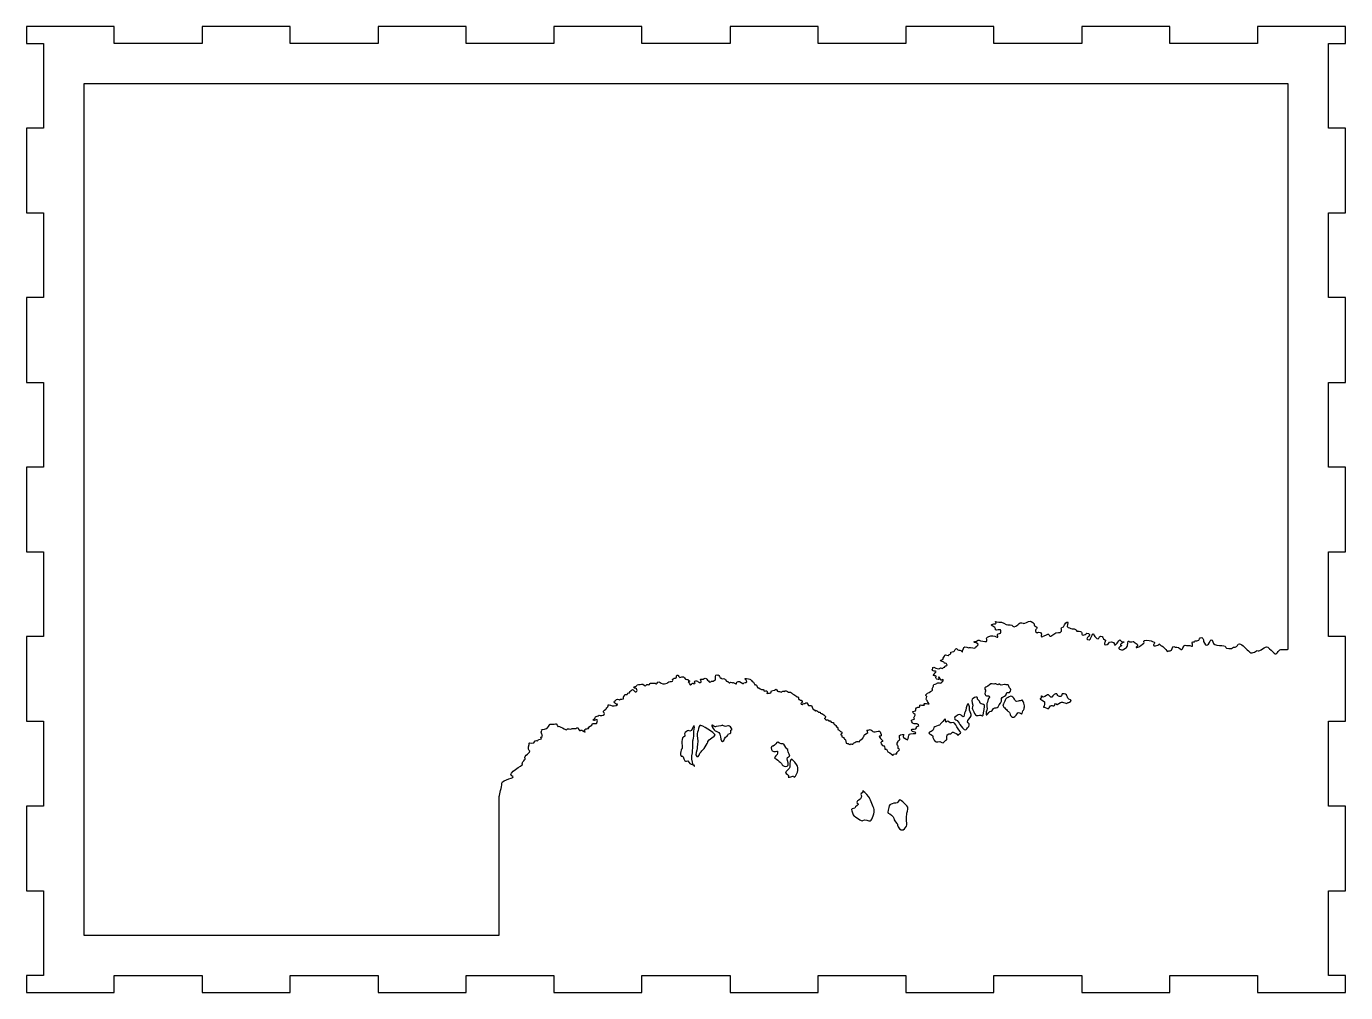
# Model space of a CAD drawing. Extents: x -1416 to 2069, y -350 to -64.
# Drawn here: x -75.4 to 154.6, y -316.1 to -147.6 of the extents above; entities that cross this region are included whole.
import ezdxf

# ---------------------------------------------------------------- set-up
doc = ezdxf.new("R2010")
doc.units = 0
doc.header["$MEASUREMENT"] = 0
doc.layers.add('LAYER_1', color=7, linetype='CONTINUOUS')

msp = doc.modelspace()

# ---------------------------------------------------------------- linework, layer by layer
at = {"layer": 'LAYER_1'}
msp.add_lwpolyline([(154.65, -150.61), (154.65, -147.61), (139.31, -147.61), (139.31, -150.61), (123.98, -150.61), (123.98, -147.61), (108.65, -147.61), (108.65, -150.61), (93.32, -150.61), (93.32, -147.61), (77.99, -147.61), (77.99, -150.61), (62.66, -150.61), (62.66, -147.61), (47.33, -147.61), (47.33, -150.61), (31.95, -150.61), (31.95, -147.61), (16.62, -147.61), (16.62, -150.61), (1.29, -150.61), (1.29, -147.61), (-14.04, -147.61), (-14.04, -150.61), (-29.37, -150.61), (-29.37, -147.61), (-44.7, -147.61), (-44.7, -150.61), (-60.03, -150.61), (-60.03, -147.61), (-75.36, -147.61), (-75.36, -150.61), (-72.36, -150.61), (-72.36, -165.38), (-75.36, -165.38), (-75.36, -180.15), (-72.36, -180.15), (-72.36, -194.92), (-75.36, -194.92), (-75.36, -209.69), (-72.36, -209.69), (-72.36, -224.46), (-75.36, -224.46), (-75.36, -239.26), (-72.36, -239.26), (-72.36, -254.03), (-75.36, -254.03), (-75.36, -268.8), (-72.36, -268.8), (-72.36, -283.57), (-75.36, -283.57), (-75.36, -298.34), (-72.36, -298.34), (-72.36, -313.11), (-75.36, -313.11), (-75.36, -316.11), (-60.03, -316.11), (-60.03, -313.11), (-44.7, -313.11), (-44.7, -316.11), (-29.37, -316.11), (-29.37, -313.11), (-14.04, -313.11), (-14.04, -316.11), (1.29, -316.11), (1.29, -313.11), (16.62, -313.11), (16.62, -316.11), (31.95, -316.11), (31.95, -313.11), (47.33, -313.11), (47.33, -316.11), (62.66, -316.11), (62.66, -313.11), (77.99, -313.11), (77.99, -316.11), (93.32, -316.11), (93.32, -313.11), (108.65, -313.11), (108.65, -316.11), (123.98, -316.11), (123.98, -313.11), (139.31, -313.11), (139.31, -316.11), (154.65, -316.11), (154.65, -313.11), (151.64, -313.11), (151.64, -298.34), (154.65, -298.34), (154.65, -283.57), (151.64, -283.57), (151.64, -268.8), (154.65, -268.8), (154.65, -254.03), (151.64, -254.03), (151.64, -239.26), (154.65, -239.26), (154.65, -224.46), (151.64, -224.46), (151.64, -209.69), (154.65, -209.69), (154.65, -194.92), (151.64, -194.92), (151.64, -180.15), (154.65, -180.15), (154.65, -165.38), (151.64, -165.38), (151.64, -150.61), (154.65, -150.61)], dxfattribs=at)
for points, knots in [([(144.64, -256.24), (144.64, -256.24), (143.79, -256.33), (143.35, -256.29), (142.91, -256.24), (142.64, -257.43), (142.21, -256.94), (141.78, -256.45), (141.5, -256.24), (141.06, -255.89), (140.62, -255.54), (139.69, -256.73), (139.38, -256.51), (139.07, -256.29), (138.45, -257.21), (137.92, -256.73), (137.4, -256.24), (136.59, -255.35), (136.14, -255.3), (135.68, -255.26), (135.9, -255.84), (135.37, -255.84), (134.84, -255.84), (135.1, -256.2), (134.31, -256.11), (133.51, -256.02), (133.83, -255.84), (133.65, -255.71), (133.47, -255.58), (132.81, -255.58), (132.2, -255.54), (131.57, -255.49), (131.62, -255.01), (131.36, -254.66), (131.09, -254.3), (130.96, -255.05), (130.74, -255.32), (130.52, -255.58), (130.34, -255.67), (130.03, -255.18), (129.73, -254.7), (129.99, -254.39), (129.55, -254.21), (129.1, -254.03), (129.33, -254.79), (128.71, -254.74), (128.09, -254.7), (128.45, -255.1), (128.05, -254.96), (127.65, -254.83), (128.27, -255.94), (127.79, -255.67), (127.3, -255.41), (127.03, -255.67), (126.68, -255.54), (126.33, -255.41), (126.24, -256.68), (125.8, -256.15), (125.36, -255.63), (125.05, -255.98), (124.7, -255.76), (124.34, -255.54), (124.48, -256.64), (124.04, -256.51), (123.59, -256.37), (123.77, -256.86), (123.48, -256.53), (123.18, -256.19), (123.07, -255.98), (122.77, -255.74), (122.48, -255.51), (122.6, -255.86), (122.3, -255.45), (122.01, -255.04), (122.24, -255.63), (121.48, -255.63), (120.71, -255.63), (121.65, -255.16), (121.24, -254.98), (120.83, -254.8), (120.71, -254.68), (119.89, -254.66), (119.07, -254.63), (119.71, -255.04), (119.48, -255.16), (119.24, -255.27), (118.66, -255.92), (118.24, -255.92), (117.83, -255.92), (118.83, -255.63), (118.13, -255.21), (117.42, -254.8), (117.89, -254.86), (117.36, -254.95), (116.83, -255.04), (116.78, -254.45), (116.66, -255.16), (116.54, -255.86), (116.66, -255.8), (116.25, -256.04), (115.83, -256.27), (115.77, -256.51), (115.24, -256.22), (114.72, -255.92), (115.95, -255.57), (115.48, -255.53), (115.01, -255.5), (116.42, -254.86), (115.89, -254.92), (115.36, -254.98), (115.36, -254.33), (115.13, -254.74), (114.89, -255.16), (114.72, -255.16), (114.54, -255.46), (114.36, -255.77), (114.42, -254.98), (113.83, -254.92), (113.25, -254.86), (113.3, -255.57), (112.77, -255.45), (112.25, -255.33), (113.07, -254.74), (112.66, -254.57), (112.25, -254.4), (112.42, -253.92), (111.95, -253.96), (111.48, -254.01), (111.78, -254.68), (111.25, -254.33), (110.72, -253.98), (110.72, -253.1), (110.43, -253.8), (110.13, -254.51), (110.13, -254.68), (109.66, -254.51), (109.19, -254.33), (110.37, -253.86), (109.84, -253.51), (109.31, -253.17), (109.48, -253.8), (108.89, -253.75), (108.31, -253.69), (109.01, -253.04), (108.19, -253.1), (107.37, -253.16), (107.9, -252.69), (107.31, -252.69), (106.72, -252.69), (106.72, -252.51), (106.25, -252.46), (105.78, -252.4), (106.48, -251.45), (106.13, -251.45), (105.78, -251.45), (105.54, -252.45), (105.19, -252.45), (104.84, -252.45), (105.49, -253.33), (104.6, -253.33), (103.72, -253.33), (104.08, -253.51), (103.43, -253.86), (102.78, -254.21), (103.19, -253.33), (102.49, -253.69), (101.78, -254.05), (102.02, -253.98), (101.66, -254.04), (101.31, -254.1), (101.9, -253.63), (101.43, -253.33), (100.96, -253.04), (101.02, -253.63), (100.66, -253.22), (100.31, -252.8), (101.19, -252.45), (100.66, -252.28), (100.13, -252.11), (100.6, -251.92), (100.13, -251.56), (99.67, -251.2), (99.61, -251.33), (99.02, -251.57), (98.43, -251.81), (98.61, -251.75), (98.19, -251.62), (97.78, -251.5), (97.67, -251.92), (97.14, -252.21), (96.61, -252.51), (96.67, -251.98), (96.19, -251.98), (95.73, -251.98), (95.79, -252.1), (95.08, -251.69), (94.37, -251.28), (94.37, -251.63), (93.84, -251.43), (93.32, -251.23), (93.9, -251.81), (93.61, -251.78), (93.32, -251.76), (92.37, -251.98), (93.14, -252.21), (93.9, -252.45), (93.37, -252.98), (93.78, -252.92), (94.2, -252.86), (94.55, -252.69), (94.55, -253.04), (94.55, -253.39), (94.44, -253.48), (94.08, -253.57), (93.72, -253.66), (94.14, -254.04), (93.99, -254.13), (93.84, -254.21), (93.7, -253.95), (93.14, -253.89), (92.58, -253.83), (92.55, -254.01), (92.2, -254.13), (91.84, -254.24), (92.31, -254.86), (92.02, -254.89), (91.73, -254.92), (90.99, -254.77), (90.76, -254.66), (90.52, -254.54), (90.46, -254.8), (89.99, -254.89), (89.52, -254.98), (90.17, -255.04), (90.52, -255.27), (90.87, -255.51), (89.88, -255.86), (90.05, -256.01), (90.23, -256.15), (89.08, -255.77), (89.08, -255.95), (89.08, -256.13), (88.14, -255.63), (88.08, -255.92), (88.02, -256.22), (87.76, -256.48), (87.85, -256.68), (87.94, -256.89), (87.55, -256.33), (87.37, -256.42), (87.24, -256.49), (86.88, -256.19), (86.78, -256.08), (86.75, -256.17), (86.44, -256.38), (86.44, -256.51), (86.44, -256.66), (85.64, -256.68), (85.82, -256.86), (86, -257.04), (85.38, -257.15), (85.43, -257.3), (85.49, -257.45), (84.76, -257.07), (84.76, -257.27), (84.76, -257.48), (84.35, -257.74), (84.5, -257.89), (84.64, -258.04), (83.88, -258.07), (84, -258.21), (84.11, -258.36), (84.2, -258.33), (84.46, -258.42), (84.73, -258.51), (84.61, -258.68), (84.85, -258.68), (85.08, -258.68), (85.14, -258.86), (85.17, -259.01), (85.2, -259.15), (84.76, -259.07), (84.79, -259.24), (84.82, -259.42), (84.52, -259.3), (84.44, -259.51), (84.35, -259.71), (84, -259.27), (83.84, -259.57), (83.67, -259.86), (82.67, -259.15), (82.7, -259.42), (82.73, -259.68), (82.44, -259.71), (82.61, -259.92), (82.79, -260.12), (82.97, -259.98), (83.17, -260.06), (83.38, -260.15), (83.17, -260.24), (82.91, -260.59), (82.64, -260.95), (82.85, -260.8), (83.14, -260.86), (83.44, -260.92), (83.17, -261.09), (83.2, -261.21), (83.23, -261.33), (83.29, -261.39), (83.58, -261.53), (83.88, -261.68), (83.55, -260.92), (83.73, -261.03), (83.91, -261.15), (83.94, -261.47), (84.14, -261.6), (84.35, -261.71), (84.32, -261.36), (84.5, -261.56), (84.67, -261.77), (84.06, -261.98), (84.17, -262.09), (84.29, -262.21), (83.35, -261.98), (83.44, -262.12), (83.53, -262.27), (82.64, -262.36), (82.82, -262.48), (83, -262.59), (82.3, -263.2), (82.61, -263.32), (82.92, -263.44), (81.13, -264.05), (81.48, -264.27), (81.83, -264.49), (81.35, -264.97), (81.57, -265.06), (81.79, -265.15), (81.75, -265.46), (82.01, -265.68), (82.28, -265.9), (80.91, -265.46), (81.17, -265.86), (81.44, -266.25), (80.34, -265.72), (80.42, -266.08), (80.51, -266.43), (80.16, -266.21), (79.85, -266.43), (79.54, -266.65), (79.89, -267), (79.41, -267), (78.93, -267), (79.41, -267.58), (79.59, -267.62), (79.76, -267.66), (79.19, -268.19), (79.45, -268.33), (79.72, -268.46), (78.77, -268.5), (78.94, -268.72), (79.1, -268.94), (79.08, -269.21), (79.44, -269.21), (79.81, -269.21), (79.94, -269.21), (80.2, -269.43), (80.47, -269.65), (79.67, -269.6), (79.81, -269.96), (79.94, -270.31), (78.88, -269.96), (78.97, -270.35), (79.06, -270.75), (79.5, -270.58), (79.72, -270.8), (79.94, -271.01), (78.57, -270.88), (78.57, -271.06), (78.57, -271.24), (78.4, -271.24), (78.4, -271.81), (78.4, -272.38), (77.6, -271.54), (77.73, -271.72), (77.87, -271.9), (77.26, -271.46), (77.59, -271.24), (77.91, -271.01), (76.89, -271.11), (76.89, -271.28), (76.89, -271.46), (76.76, -271.72), (76.94, -271.85), (77.12, -271.99), (76.54, -272.25), (76.58, -272.29), (76.63, -272.34), (76.27, -272.91), (76.54, -273), (76.81, -273.09), (76.46, -273.62), (76.79, -273.66), (77.12, -273.71), (76.19, -274.23), (76.41, -274.41), (76.63, -274.59), (75.57, -274.37), (75.75, -274.68), (75.93, -274.99), (75.13, -274.1), (74.95, -274.19), (74.78, -274.28), (74.69, -273.44), (74.42, -273.66), (74.16, -273.88), (74.47, -273.22), (74.12, -273.09), (73.76, -272.95), (73.99, -273.18), (73.68, -272.74), (73.37, -272.29), (74.07, -272.43), (73.9, -272.16), (73.72, -271.9), (73.41, -271.72), (73.32, -271.46), (73.24, -271.19), (73.85, -271.64), (73.68, -271.11), (73.5, -270.58), (73.57, -270.49), (73.14, -270.53), (72.71, -270.58), (72.48, -270.75), (72.22, -270.58), (71.95, -270.4), (71.78, -270.05), (71.6, -270.27), (71.43, -270.49), (70.94, -270.16), (71.3, -270.53), (71.65, -270.9), (70.69, -271.01), (70.73, -271.22), (70.77, -271.41), (70.52, -271.48), (70.52, -271.68), (70.52, -271.87), (69.77, -272.05), (69.91, -272.29), (70.04, -272.54), (69.4, -272.16), (69.25, -272.38), (69.09, -272.6), (68.76, -272.52), (68.78, -272.74), (68.8, -272.95), (68.36, -272.6), (68.27, -272.82), (68.19, -273.05), (68.05, -272.56), (67.72, -272.67), (67.39, -272.78), (67.57, -271.83), (67.37, -271.94), (67.17, -272.05), (67.24, -271.57), (66.97, -271.57), (66.71, -271.57), (66.86, -271.04), (66.66, -271.15), (66.47, -271.26), (67.08, -270.66), (66.78, -270.66), (66.47, -270.66), (66.44, -270.25), (66.23, -270.31), (66, -270.38), (66.25, -269.63), (65.94, -269.76), (65.63, -269.89), (66, -269.45), (65.67, -269.41), (65.34, -269.36), (65.47, -268.92), (65.17, -269.01), (64.86, -269.1), (64.81, -268.41), (64.72, -268.7), (64.64, -268.99), (64.42, -268.35), (64.19, -268.54), (64.04, -268.69), (63.93, -268.4), (63.86, -268.3), (63.82, -268.36), (63.77, -268.37), (63.8, -268.3), (63.82, -268.26), (63.84, -268.27), (63.86, -268.3), (63.95, -268.22), (64.06, -267.99), (63.87, -267.84), (63.56, -267.6), (63.42, -267.38), (63.2, -267.42), (62.98, -267.47), (63.14, -267.07), (62.92, -267.2), (62.7, -267.33), (62.35, -266.76), (62.3, -266.98), (62.25, -267.2), (61.97, -266.59), (61.83, -266.71), (61.68, -266.83), (61.71, -265.8), (61.27, -266.03), (60.83, -266.27), (60.71, -265.27), (60.51, -265.56), (60.3, -265.86), (60.18, -265.5), (60.07, -265.74), (59.95, -265.97), (59.39, -265.77), (59.77, -265.56), (60.15, -265.36), (59.74, -264.97), (59.61, -265.09), (59.48, -265.21), (59.45, -264.91), (59.33, -264.97), (59.21, -265.03), (59.3, -264.36), (59.12, -264.51), (58.95, -264.65), (58.71, -264.15), (58.42, -264.12), (58.13, -264.09), (57.89, -263.54), (57.71, -263.71), (57.54, -263.89), (57.1, -263.28), (56.95, -263.5), (56.8, -263.71), (56.59, -263.4), (56.42, -263.62), (56.24, -263.83), (56.01, -263.5), (55.77, -263.59), (55.54, -263.68), (55.39, -263.01), (55.24, -263.24), (55.1, -263.48), (54.37, -263.31), (54.49, -263.66), (54.59, -263.98), (53.9, -263.81), (53.81, -263.93), (53.81, -263.99), (53.8, -264.02), (53.8, -263.97), (53.8, -263.95), (53.8, -263.94), (53.81, -263.93), (53.82, -263.77), (53.79, -263.37), (53.5, -263.51), (53.09, -263.71), (53.36, -263.15), (53.07, -263.27), (52.77, -263.39), (52.33, -262.83), (52.19, -262.95), (52.04, -263.06), (51.92, -262.15), (51.78, -262.42), (51.63, -262.68), (51.45, -261.77), (51.3, -261.89), (51.16, -262), (50.95, -261.39), (50.75, -261.42), (50.54, -261.45), (49.8, -261.18), (49.92, -261.39), (50.04, -261.6), (50.22, -261.65), (50.24, -261.89), (50.28, -262.12), (49.6, -262), (49.66, -262.18), (49.72, -262.36), (48.87, -261.68), (48.75, -261.83), (48.63, -261.98), (48.36, -261.98), (48.42, -262.24), (48.48, -262.5), (47.69, -261.8), (47.81, -262.04), (47.92, -262.27), (47.39, -261.83), (47.25, -262.06), (47.1, -262.3), (46.98, -261.71), (46.84, -261.83), (46.69, -261.95), (46.4, -261.21), (46.16, -261.36), (45.92, -261.51), (45.66, -261.12), (45.63, -261.27), (45.6, -261.42), (45.37, -260.62), (45.25, -260.71), (45.13, -260.8), (44.75, -260.54), (44.78, -261.01), (44.81, -261.47), (44.84, -261.56), (44.54, -261.71), (44.25, -261.86), (44.16, -261.68), (43.95, -261.89), (43.75, -262.09), (43.6, -261.8), (43.4, -261.6), (43.19, -261.39), (43.1, -261.18), (42.84, -261.36), (42.57, -261.53), (42.16, -261.3), (42.16, -261.51), (42.16, -261.71), (42.52, -261.95), (42.16, -262.04), (41.81, -262.12), (41.87, -261.92), (41.66, -261.8), (41.46, -261.68), (41.16, -261.68), (41.13, -261.92), (41.1, -262.15), (41.34, -262.06), (41.16, -262.21), (40.98, -262.36), (40.9, -261.95), (40.6, -262.3), (40.31, -262.65), (40.37, -262.24), (40.07, -262), (39.78, -261.77), (40.43, -261.98), (40.25, -261.74), (40.07, -261.51), (39.84, -261.47), (39.63, -261.47), (39.43, -261.47), (39.66, -261.51), (39.37, -261.21), (39.08, -260.92), (38.99, -261.01), (38.72, -261.12), (38.46, -261.24), (38.37, -260.92), (38.31, -260.8), (38.25, -260.68), (37.93, -260.74), (37.96, -261.03), (37.99, -261.33), (37.66, -261.21), (37.4, -261.39), (37.14, -261.56), (37.54, -261.86), (37.14, -261.86), (36.72, -261.86), (36.55, -261.98), (36.34, -262.12), (36.13, -262.27), (35.64, -262.39), (35.34, -262.15), (35.05, -261.92), (34.75, -261.8), (34.61, -262.12), (34.46, -262.45), (34.43, -262.12), (33.99, -262.12), (33.55, -262.12), (33.31, -262.09), (33.28, -262.36), (33.26, -262.62), (32.75, -262.15), (32.67, -262.53), (32.58, -262.92), (32.14, -262.18), (31.9, -262.3), (31.67, -262.42), (31.05, -262.33), (31.05, -262.53), (31.05, -262.74), (30.55, -262.65), (30.55, -262.89), (30.55, -263.12), (30.81, -262.92), (30.99, -263.15), (31.17, -263.39), (31.14, -263.48), (30.96, -263.68), (30.79, -263.89), (30.46, -263.11), (30.31, -263.26), (30.17, -263.42), (29.79, -263.57), (29.85, -263.73), (29.91, -263.88), (29.4, -263.77), (29.46, -264.03), (29.52, -264.3), (28.84, -263.99), (28.93, -264.21), (29.02, -264.42), (28.57, -264.43), (28.77, -264.75), (28.96, -265.06), (27.96, -264.83), (28.08, -265.03), (28.2, -265.24), (27.73, -264.74), (27.54, -265.01), (27.35, -265.27), (26.93, -265.3), (27.23, -265.59), (27.52, -265.88), (27.55, -265.77), (27.7, -265.8), (27.84, -265.83), (27.2, -266.24), (26.79, -266.09), (26.38, -265.94), (26.02, -265.8), (26.05, -266.09), (26.08, -266.39), (25.67, -266.41), (25.76, -266.56), (25.85, -266.71), (24.99, -267.03), (25.26, -267.18), (25.52, -267.33), (25.48, -267.59), (25.18, -267.74), (24.88, -267.88), (24.49, -267.62), (24.32, -267.82), (24.14, -268.03), (23.79, -267.88), (23.79, -268.15), (23.79, -268.41), (23.35, -268.5), (23.49, -268.65), (23.64, -268.8), (23.99, -268.44), (24.17, -268.56), (24.35, -268.68), (24.02, -269.03), (24.14, -269.15), (24.26, -269.27), (23.07, -269.07), (23.28, -269.31), (23.48, -269.54), (22.35, -269.77), (22.67, -269.94), (22.99, -270.12), (21.7, -269.97), (21.99, -270.5), (22.29, -271.03), (21.41, -270.09), (21.23, -270.38), (21.05, -270.68), (20.76, -269.62), (20.64, -269.91), (20.52, -270.21), (19.59, -269.94), (19.67, -270.09), (19.76, -270.24), (18.79, -269.97), (18.85, -270.24), (18.91, -270.5), (17.32, -269.38), (17.35, -269.68), (17.38, -269.97), (17.03, -268.96), (16.88, -269.21), (16.73, -269.46), (15.82, -269.15), (15.85, -269.38), (15.88, -269.62), (15.41, -269.74), (15.47, -269.94), (15.53, -270.15), (14.38, -270.15), (14.47, -270.29), (14.56, -270.44), (14.31, -270.62), (14.46, -270.86), (14.61, -271.09), (14.5, -271.24), (14.61, -271.41), (14.73, -271.59), (14.12, -271.41), (14.41, -271.71), (14.7, -272), (13.79, -271.83), (13.85, -272.09), (13.91, -272.35), (13.22, -271.93), (13.24, -272.38), (13.25, -272.83), (12.23, -272.41), (12.32, -272.59), (12.41, -272.76), (11.9, -273.73), (12.32, -273.91), (12.73, -274.09), (11.26, -274.96), (11.57, -275.16), (11.88, -275.35), (10.85, -276), (11.12, -276.24), (11.38, -276.47), (8.33, -277.85), (9.29, -278.29), (10.26, -278.73), (7.53, -278.91), (7.53, -279.61), (7.53, -280.32), (7.09, -281.47), (7.09, -281.91), (7.09, -281.91), (7.09, -285.26), (7.09, -285.26), (7.09, -285.52), (7.09, -306.11), (7.09, -306.11), (7.09, -306.11), (-65.36, -306.11), (-65.36, -306.11), (-65.36, -306.11), (-65.36, -157.61), (-65.36, -157.61), (-65.36, -157.61), (144.64, -157.61), (144.64, -157.61), (144.64, -157.61), (144.64, -256.24), (144.64, -256.24)], [0, 0, 0, 0, 1, 1, 1, 2, 2, 2, 3, 3, 3, 4, 4, 4, 5, 5, 5, 6, 6, 6, 7, 7, 7, 8, 8, 8, 9, 9, 9, 10, 10, 10, 11, 11, 11, 12, 12, 12, 13, 13, 13, 14, 14, 14, 15, 15, 15, 16, 16, 16, 17, 17, 17, 18, 18, 18, 19, 19, 19, 20, 20, 20, 21, 21, 21, 22, 22, 22, 23, 23, 23, 24, 24, 24, 25, 25, 25, 26, 26, 26, 27, 27, 27, 28, 28, 28, 29, 29, 29, 30, 30, 30, 31, 31, 31, 32, 32, 32, 33, 33, 33, 34, 34, 34, 35, 35, 35, 36, 36, 36, 37, 37, 37, 38, 38, 38, 39, 39, 39, 40, 40, 40, 41, 41, 41, 42, 42, 42, 43, 43, 43, 44, 44, 44, 45, 45, 45, 46, 46, 46, 47, 47, 47, 48, 48, 48, 49, 49, 49, 50, 50, 50, 51, 51, 51, 52, 52, 52, 53, 53, 53, 54, 54, 54, 55, 55, 55, 56, 56, 56, 57, 57, 57, 58, 58, 58, 59, 59, 59, 60, 60, 60, 61, 61, 61, 62, 62, 62, 63, 63, 63, 64, 64, 64, 65, 65, 65, 66, 66, 66, 67, 67, 67, 68, 68, 68, 69, 69, 69, 70, 70, 70, 71, 71, 71, 72, 72, 72, 73, 73, 73, 74, 74, 74, 75, 75, 75, 76, 76, 76, 77, 77, 77, 78, 78, 78, 79, 79, 79, 80, 80, 80, 81, 81, 81, 82, 82, 82, 83, 83, 83, 84, 84, 84, 85, 85, 85, 86, 86, 86, 87, 87, 87, 88, 88, 88, 89, 89, 89, 90, 90, 90, 91, 91, 91, 92, 92, 92, 93, 93, 93, 94, 94, 94, 95, 95, 95, 96, 96, 96, 97, 97, 97, 98, 98, 98, 99, 99, 99, 100, 100, 100, 101, 101, 101, 102, 102, 102, 103, 103, 103, 104, 104, 104, 105, 105, 105, 106, 106, 106, 107, 107, 107, 108, 108, 108, 109, 109, 109, 110, 110, 110, 111, 111, 111, 112, 112, 112, 113, 113, 113, 114, 114, 114, 115, 115, 115, 116, 116, 116, 117, 117, 117, 118, 118, 118, 119, 119, 119, 120, 120, 120, 121, 121, 121, 122, 122, 122, 123, 123, 123, 124, 124, 124, 125, 125, 125, 126, 126, 126, 127, 127, 127, 128, 128, 128, 129, 129, 129, 130, 130, 130, 131, 131, 131, 132, 132, 132, 133, 133, 133, 134, 134, 134, 135, 135, 135, 136, 136, 136, 137, 137, 137, 138, 138, 138, 139, 139, 139, 140, 140, 140, 141, 141, 141, 142, 142, 142, 143, 143, 143, 144, 144, 144, 145, 145, 145, 146, 146, 146, 147, 147, 147, 148, 148, 148, 149, 149, 149, 150, 150, 150, 151, 151, 151, 152, 152, 152, 153, 153, 153, 154, 154, 154, 155, 155, 155, 156, 156, 156, 157, 157, 157, 158, 158, 158, 159, 159, 159, 160, 160, 160, 161, 161, 161, 162, 162, 162, 163, 163, 163, 164, 164, 164, 165, 165, 165, 166, 166, 166, 167, 167, 167, 168, 168, 168, 169, 169, 169, 170, 170, 170, 171, 171, 171, 172, 172, 172, 173, 173, 173, 174, 174, 174, 175, 175, 175, 176, 176, 176, 177, 177, 177, 178, 178, 178, 179, 179, 179, 180, 180, 180, 181, 181, 181, 182, 182, 182, 183, 183, 183, 184, 184, 184, 185, 185, 185, 186, 186, 186, 187, 187, 187, 188, 188, 188, 189, 189, 189, 190, 190, 190, 191, 191, 191, 192, 192, 192, 193, 193, 193, 194, 194, 194, 195, 195, 195, 196, 196, 196, 197, 197, 197, 198, 198, 198, 199, 199, 199, 200, 200, 200, 201, 201, 201, 202, 202, 202, 203, 203, 203, 204, 204, 204, 205, 205, 205, 206, 206, 206, 207, 207, 207, 208, 208, 208, 209, 209, 209, 210, 210, 210, 211, 211, 211, 212, 212, 212, 213, 213, 213, 214, 214, 214, 215, 215, 215, 216, 216, 216, 217, 217, 217, 218, 218, 218, 219, 219, 219, 220, 220, 220, 221, 221, 221, 222, 222, 222, 223, 223, 223, 224, 224, 224, 225, 225, 225, 226, 226, 226, 227, 227, 227, 228, 228, 228, 229, 229, 229, 230, 230, 230, 231, 231, 231, 232, 232, 232, 233, 233, 233, 234, 234, 234, 235, 235, 235, 236, 236, 236, 237, 237, 237, 238, 238, 238, 239, 239, 239, 240, 240, 240, 241, 241, 241, 242, 242, 242, 243, 243, 243, 244, 244, 244, 245, 245, 245, 246, 246, 246, 247, 247, 247, 248, 248, 248, 249, 249, 249, 250, 250, 250, 251, 251, 251, 252, 252, 252, 253, 253, 253, 254, 254, 254, 255, 255, 255, 256, 256, 256, 257, 257, 257, 258, 258, 258, 259, 259, 259, 260, 260, 260, 261, 261, 261, 262, 262, 262, 263, 263, 263, 264, 264, 264, 265, 265, 265, 266, 266, 266, 267, 267, 267, 268, 268, 268, 269, 269, 269, 270, 270, 270, 271, 271, 271, 272, 272, 272, 273, 273, 273, 274, 274, 274, 275, 275, 275, 276, 276, 276, 277, 277, 277, 278, 278, 278, 279, 279, 279, 280, 280, 280, 281, 281, 281, 282, 282, 282, 283, 283, 283, 284, 284, 284, 285, 285, 285, 286, 286, 286, 286]), ([(94.67, -265.02), (94.75, -265.33), (94.23, -265.94), (94.14, -266.13), (94.05, -266.31), (93.87, -266.47), (93.47, -266.47), (93.08, -266.47), (93.17, -267), (92.86, -267), (92.55, -267), (92.29, -267.53), (92.08, -267.66), (91.88, -267.8), (91.93, -267.23), (92.08, -266.88), (92.23, -266.54), (92.02, -265.94), (92.11, -265.68), (92.2, -265.42), (92.36, -264.9), (92.53, -264.57), (92.68, -264.25), (92.11, -264.45), (92.01, -264.35), (91.92, -264.26), (91.8, -264.23), (91.77, -263.92), (91.74, -263.61), (92.06, -263.52), (91.77, -263.17), (91.47, -262.82), (92.24, -262.86), (92.53, -262.42), (92.81, -261.98), (93.3, -262.46), (93.47, -262.28), (93.65, -262.11), (94.14, -262.64), (94.12, -262.36), (94.1, -262.08), (94.45, -262.68), (94.89, -262.45), (95.33, -262.21), (95.33, -262.55), (95.64, -262.42), (95.94, -262.29), (95.99, -262.99), (96.21, -263.12), (96.43, -263.25), (96.12, -263.92), (95.77, -263.76), (95.41, -263.61), (95.59, -264.27), (95.2, -264.4), (94.8, -264.52), (94.58, -264.71), (94.67, -265.02)], [0, 0, 0, 0, 1, 1, 1, 2, 2, 2, 3, 3, 3, 4, 4, 4, 5, 5, 5, 6, 6, 6, 7, 7, 7, 8, 8, 8, 9, 9, 9, 10, 10, 10, 11, 11, 11, 12, 12, 12, 13, 13, 13, 14, 14, 14, 15, 15, 15, 16, 16, 16, 17, 17, 17, 18, 18, 18, 19, 19, 19, 19]), ([(98.64, -266.3), (98.55, -266.52), (98.68, -266.74), (98.46, -266.83), (98.24, -266.91), (98.33, -267.57), (98.15, -267.47), (97.98, -267.36), (97.53, -267.2), (97.49, -267.34), (97.45, -267.49), (97, -268.02), (96.78, -268.06), (96.56, -268.11), (96.14, -267.88), (96.15, -267.6), (96.17, -267.31), (95.92, -267.13), (95.75, -267), (95.59, -266.87), (95.41, -266.65), (95.24, -266.47), (95.06, -266.3), (94.71, -265.97), (94.98, -265.74), (95.24, -265.5), (95.24, -265.11), (95.41, -264.89), (95.59, -264.66), (95.7, -264.7), (95.98, -264.53), (96.38, -264.28), (96.61, -264.53), (96.78, -264.76), (96.96, -264.97), (97.09, -265.42), (97.35, -265.33), (97.62, -265.24), (97.8, -265.2), (98.06, -265.18), (98.33, -265.15), (98.28, -264.95), (98.41, -265.34), (98.55, -265.72), (98.72, -266.08), (98.64, -266.3)], [0, 0, 0, 0, 1, 1, 1, 2, 2, 2, 3, 3, 3, 4, 4, 4, 5, 5, 5, 6, 6, 6, 7, 7, 7, 8, 8, 8, 9, 9, 9, 10, 10, 10, 11, 11, 11, 12, 12, 12, 13, 13, 13, 14, 14, 14, 15, 15, 15, 15]), ([(106.7, -265.33), (106.31, -265.64), (106.4, -265.37), (106.17, -265.6), (105.96, -265.84), (105.78, -265.55), (105.47, -265.51), (105.16, -265.48), (105.12, -265.37), (104.63, -265.68), (104.15, -265.99), (104.37, -265.94), (104.19, -265.74), (104.02, -265.53), (103.93, -266.12), (103.75, -266.12), (103.57, -266.12), (103.44, -265.94), (103.22, -266.08), (103, -266.21), (102.96, -266.83), (102.56, -266.52), (102.16, -266.21), (101.86, -266.39), (101.99, -266.25), (102.12, -266.12), (102.25, -265.64), (102.12, -265.42), (101.99, -265.19), (101.1, -264.89), (101.41, -264.87), (101.72, -264.85), (101.41, -264.15), (101.63, -264.43), (101.94, -264.81), (102.52, -264.27), (102.69, -264.16), (102.87, -264.05), (103.09, -264.49), (103.27, -264.6), (103.44, -264.72), (103.7, -264.09), (104.09, -263.99), (104.46, -263.88), (104.33, -264.31), (104.59, -264.43), (104.85, -264.54), (105.16, -264.49), (105.16, -264.18), (105.16, -263.87), (105.47, -264), (105.78, -264.09), (106.09, -264.18), (106.09, -264.53), (106.22, -264.78), (106.35, -265.02), (107.1, -265.02), (106.7, -265.33)], [0, 0, 0, 0, 1, 1, 1, 2, 2, 2, 3, 3, 3, 4, 4, 4, 5, 5, 5, 6, 6, 6, 7, 7, 7, 8, 8, 8, 9, 9, 9, 10, 10, 10, 11, 11, 11, 12, 12, 12, 13, 13, 13, 14, 14, 14, 15, 15, 15, 16, 16, 16, 17, 17, 17, 18, 18, 18, 19, 19, 19, 19]), ([(89.02, -269.47), (88.93, -269.83), (88.8, -269.83), (88.63, -270.09), (88.45, -270.35), (88.14, -270.35), (88.01, -270.13), (87.88, -269.91), (87.38, -269.45), (87.25, -269.11), (87.15, -268.82), (86.73, -268.5), (86.51, -268.4), (86.29, -268.29), (86.6, -267.93), (87.08, -267.66), (87.56, -267.4), (87.75, -267.97), (87.96, -268.02), (88.18, -268.06), (88.14, -267.44), (88.32, -267.13), (88.5, -266.83), (88.54, -266.12), (88.71, -265.81), (88.89, -265.5), (89.11, -266.21), (89.06, -266.56), (89.02, -266.91), (89.29, -267.4), (89.38, -267.62), (89.46, -267.84), (88.98, -268.41), (88.76, -268.68), (88.54, -268.94), (89.11, -269.12), (89.02, -269.47)], [0, 0, 0, 0, 1, 1, 1, 2, 2, 2, 3, 3, 3, 4, 4, 4, 5, 5, 5, 6, 6, 6, 7, 7, 7, 8, 8, 8, 9, 9, 9, 10, 10, 10, 11, 11, 11, 12, 12, 12, 12]), ([(91.67, -266.24), (91.58, -266.74), (91.53, -268.03), (91.27, -267.82), (91, -267.62), (90.52, -267.8), (90.52, -267.8), (90.26, -267.93), (89.9, -267.53), (89.82, -267.13), (89.73, -266.74), (89.42, -266.65), (89.59, -266.3), (89.77, -265.94), (89.36, -265.11), (89.54, -264.93), (89.73, -264.76), (90.12, -264.53), (90.35, -264.58), (90.57, -264.62), (90.3, -264.84), (90.65, -265.11), (91, -265.37), (90.79, -265.62), (91.1, -265.74), (91.4, -265.86), (91.76, -265.74), (91.67, -266.24)], [0, 0, 0, 0, 1, 1, 1, 2, 2, 2, 3, 3, 3, 4, 4, 4, 5, 5, 5, 6, 6, 6, 7, 7, 7, 8, 8, 8, 9, 9, 9, 9]), ([(87.52, -270.88), (87.22, -270.93), (87.04, -271.41), (87.04, -271.19), (87.04, -270.97), (86.46, -270.88), (86.24, -270.71), (86.02, -270.53), (86.11, -271.06), (85.49, -271.01), (84.88, -270.97), (85.23, -272.21), (85.1, -272.03), (84.97, -271.85), (84.52, -272.82), (84.22, -272.47), (83.91, -272.12), (83.2, -272.56), (83.07, -272.29), (82.94, -272.03), (82.58, -271.64), (82.67, -271.41), (82.76, -271.19), (81.96, -271.01), (82.01, -270.88), (82.14, -270.53), (82.23, -270.71), (82.58, -270.47), (82.94, -270.24), (82.67, -269.91), (83.03, -269.74), (83.38, -269.56), (83.91, -269.52), (83.95, -269.34), (84, -269.17), (84.35, -269.03), (84.65, -268.52), (84.97, -268.01), (84.83, -269.25), (85.1, -268.85), (85.36, -268.46), (85.58, -269.25), (85.94, -269.07), (86.29, -268.9), (86.64, -269.21), (86.86, -269.74), (87.08, -270.27), (87.83, -270.84), (87.52, -270.88)], [0, 0, 0, 0, 1, 1, 1, 2, 2, 2, 3, 3, 3, 4, 4, 4, 5, 5, 5, 6, 6, 6, 7, 7, 7, 8, 8, 8, 9, 9, 9, 10, 10, 10, 11, 11, 11, 12, 12, 12, 13, 13, 13, 14, 14, 14, 15, 15, 15, 16, 16, 16, 16]), ([(41.09, -276.62), (41.03, -276.59), (40.97, -276.5), (40.92, -276.36), (40.82, -276.3), (40.68, -276.25), (40.53, -276.26), (40.09, -276.31), (40.2, -275.42), (39.72, -275.73), (39.24, -276.04), (39.32, -274.68), (38.93, -274.89), (38.53, -275.12), (38.71, -273.58), (38.93, -273.62), (39.15, -273.66), (38.66, -271.74), (39.19, -271.55), (39.72, -271.37), (39.16, -271.06), (39.51, -270.75), (39.85, -270.44), (39.9, -270.31), (40.34, -270.49), (40.78, -270.66), (40.88, -269.3), (41.05, -269.56), (41.22, -269.83), (40.97, -270.49), (41.01, -270.75), (41.04, -271.01), (40.96, -271.72), (40.87, -272.03), (40.78, -272.34), (40.87, -274.54), (40.69, -274.72), (40.55, -274.86), (40.72, -275.87), (40.92, -276.36), (41.11, -276.48), (41.2, -276.67), (41.09, -276.62)], [0, 0, 0, 0, 1, 1, 1, 2, 2, 2, 3, 3, 3, 4, 4, 4, 5, 5, 5, 6, 6, 6, 7, 7, 7, 8, 8, 8, 9, 9, 9, 10, 10, 10, 11, 11, 11, 12, 12, 12, 13, 13, 13, 14, 14, 14, 14]), ([(43.47, -272.3), (43.47, -272.62), (42.59, -273.88), (42.28, -274.1), (41.97, -274.32), (41.87, -275.2), (41.52, -274.94), (41.16, -274.68), (41.62, -273.75), (41.6, -273.53), (41.57, -273.31), (41.75, -272.43), (41.66, -271.76), (41.57, -271.09), (41.57, -271.01), (41.66, -270.71), (41.75, -270.4), (41.9, -269.66), (42.06, -269.53), (42.37, -269.27), (44.61, -270.93), (44.71, -271.15), (44.79, -271.37), (43.47, -271.99), (43.47, -272.3)], [0, 0, 0, 0, 1, 1, 1, 2, 2, 2, 3, 3, 3, 4, 4, 4, 5, 5, 5, 6, 6, 6, 7, 7, 7, 8, 8, 8, 8]), ([(47.57, -270.31), (47.26, -270.13), (47.66, -270.97), (47.26, -270.91), (46.87, -270.84), (46.91, -271.54), (46.69, -271.46), (46.47, -271.37), (46.29, -272.25), (46.03, -272.29), (45.76, -272.33), (45.67, -271.59), (45.55, -271.06), (45.43, -270.53), (44.84, -270.58), (44.71, -270.44), (44.58, -270.31), (44.17, -269.77), (44.09, -269.53), (44, -269.28), (44.97, -269.96), (44.8, -269.77), (44.63, -269.58), (45.98, -269.69), (45.87, -269.5), (45.77, -269.31), (46.47, -269.87), (46.91, -269.61), (47.35, -269.36), (47.88, -270.49), (47.57, -270.31)], [0, 0, 0, 0, 1, 1, 1, 2, 2, 2, 3, 3, 3, 4, 4, 4, 5, 5, 5, 6, 6, 6, 7, 7, 7, 8, 8, 8, 9, 9, 9, 10, 10, 10, 10]), ([(56.08, -275.95), (55.68, -275.69), (55.81, -275.62), (55.42, -275.42), (55.03, -275.22), (54.98, -275.16), (55.33, -274.81), (55.68, -274.46), (55.6, -274.19), (55.6, -274.01), (55.6, -273.84), (54.94, -274.28), (54.67, -273.97), (54.41, -273.66), (54.45, -273.13), (54.67, -273.16), (54.89, -273.19), (55.3, -272.78), (55.48, -272.51), (55.66, -272.24), (56.24, -272.92), (56.5, -272.74), (56.77, -272.55), (56.92, -273.48), (57.23, -273.58), (57.54, -273.66), (57.35, -274.04), (57.49, -274.32), (57.63, -274.59), (57.94, -274.85), (57.54, -275), (57.15, -275.15), (57.31, -275.34), (57.47, -276.05), (57.62, -276.76), (57.14, -276.7), (56.74, -276.63), (56.35, -276.55), (56.48, -276.22), (56.08, -275.95)], [0, 0, 0, 0, 1, 1, 1, 2, 2, 2, 3, 3, 3, 4, 4, 4, 5, 5, 5, 6, 6, 6, 7, 7, 7, 8, 8, 8, 9, 9, 9, 10, 10, 10, 11, 11, 11, 12, 12, 12, 13, 13, 13, 13]), ([(59.08, -277.67), (58.95, -278.12), (58.46, -278.82), (58.46, -278.47), (58.46, -278.12), (57.27, -278.78), (57.49, -278.47), (57.71, -278.16), (56.96, -277.94), (57.01, -277.72), (57.01, -277.72), (57.23, -277.41), (57.36, -277.32), (57.49, -277.23), (57.8, -276.88), (57.76, -276.49), (57.71, -276.1), (57.89, -275.34), (58.08, -275.42), (58.27, -275.52), (59.04, -276.31), (59.08, -276.63), (59.12, -276.94), (59.21, -277.23), (59.08, -277.67)], [0, 0, 0, 0, 1, 1, 1, 2, 2, 2, 3, 3, 3, 4, 4, 4, 5, 5, 5, 6, 6, 6, 7, 7, 7, 8, 8, 8, 8]), ([(71.82, -286.14), (71.56, -286.23), (70.72, -285.83), (70.5, -286.1), (70.28, -286.36), (69.13, -285.3), (68.91, -285.26), (68.7, -285.22), (68.56, -284.34), (68.52, -284.16), (68.47, -283.98), (69.22, -284.02), (69.13, -283.85), (69.05, -283.67), (69.93, -283.28), (69.66, -283.19), (69.4, -283.1), (69.31, -282.7), (69.78, -282.53), (70.25, -282.35), (70.28, -281.77), (70.15, -281.55), (70.04, -281.37), (70.61, -281.15), (70.55, -280.98), (70.52, -280.94), (70.49, -280.92), (70.47, -280.9), (70.52, -280.92), (70.55, -280.95), (70.55, -280.98), (70.82, -281.22), (71.57, -281.92), (71.65, -282.17), (71.74, -282.48), (72.31, -283.71), (72.44, -284.16), (72.58, -284.6), (72.09, -286.05), (71.82, -286.14)], [0, 0, 0, 0, 1, 1, 1, 2, 2, 2, 3, 3, 3, 4, 4, 4, 5, 5, 5, 6, 6, 6, 7, 7, 7, 8, 8, 8, 9, 9, 9, 10, 10, 10, 11, 11, 11, 12, 12, 12, 13, 13, 13, 13]), ([(78.16, -284.8), (78.11, -285.19), (78.09, -285.52), (78.09, -285.88), (78.09, -286.23), (78.26, -286.85), (78.09, -287.11), (77.91, -287.38), (77.65, -287.82), (77.16, -287.73), (76.68, -287.64), (76.5, -286.76), (76.5, -286.76), (76.5, -286.76), (75.84, -285.96), (75.87, -285.7), (75.9, -285.44), (75.13, -284.82), (74.91, -284.8), (74.69, -284.79), (75, -283.81), (75.09, -283.52), (75.18, -283.24), (75.53, -283.28), (75.87, -283.1), (75.87, -283.1), (75.87, -283.1), (76.23, -283.05), (76.6, -283.01), (76.59, -282.79), (76.81, -282.53), (77.03, -282.26), (77.82, -283.28), (78.16, -283.52), (78.51, -283.77), (78.22, -284.42), (78.16, -284.8)], [0, 0, 0, 0, 1, 1, 1, 2, 2, 2, 3, 3, 3, 4, 4, 4, 5, 5, 5, 6, 6, 6, 7, 7, 7, 8, 8, 8, 9, 9, 9, 10, 10, 10, 11, 11, 11, 12, 12, 12, 12])]:
    msp.add_open_spline(points, degree=3, knots=knots, dxfattribs=at)

doc.saveas('drawing.dxf')
